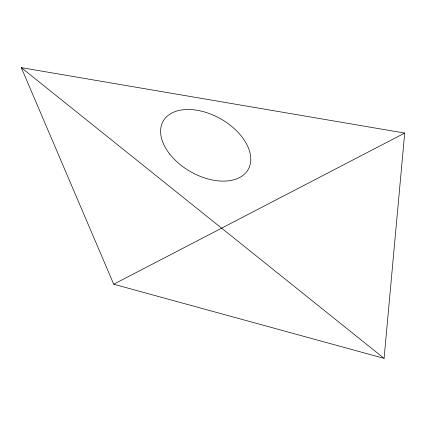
<?xml version="1.0" encoding="UTF-8"?>
<svg xmlns="http://www.w3.org/2000/svg" width="426" height="426" viewBox="0 0 426 426"><rect width="100%" height="100%" fill="white"/><g stroke="black" fill="none" stroke-linecap="round" stroke-linejoin="round"><path stroke-width="0.64" d="M384.092 358.362L404.7 133.072L21.3 67.638L113.721 284.227L384.092 358.362L21.3 67.638M113.721 284.227L404.7 133.072M169.766 154.111A48.894 30.411 29.6 0 0 247.25 170.97A48.894 30.411 29.6 0 0 200.06 110.84A48.894 30.411 29.6 0 0 169.766 154.111"/></g></svg>
